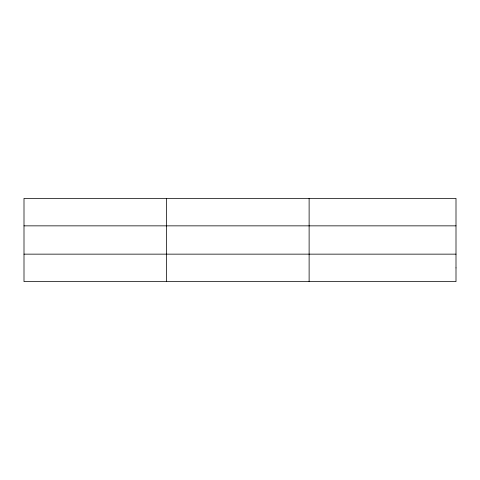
<?xml version="1.0" encoding="UTF-8"?>
<svg xmlns="http://www.w3.org/2000/svg" width="480" height="480" viewBox="0 0 480 480"><rect width="100%" height="100%" fill="white"/><g stroke="black" fill="none" stroke-linecap="round" stroke-linejoin="round"><path stroke-width="0.72" d="M166.56 281.616L166.56 198.384M309.12 281.616L309.12 198.384M24 225.852L456 225.852M24 254.148L456 254.148M456 267.882L456 281.616L24 281.616L24 198.384L456 198.384L456 267.882"/></g></svg>
